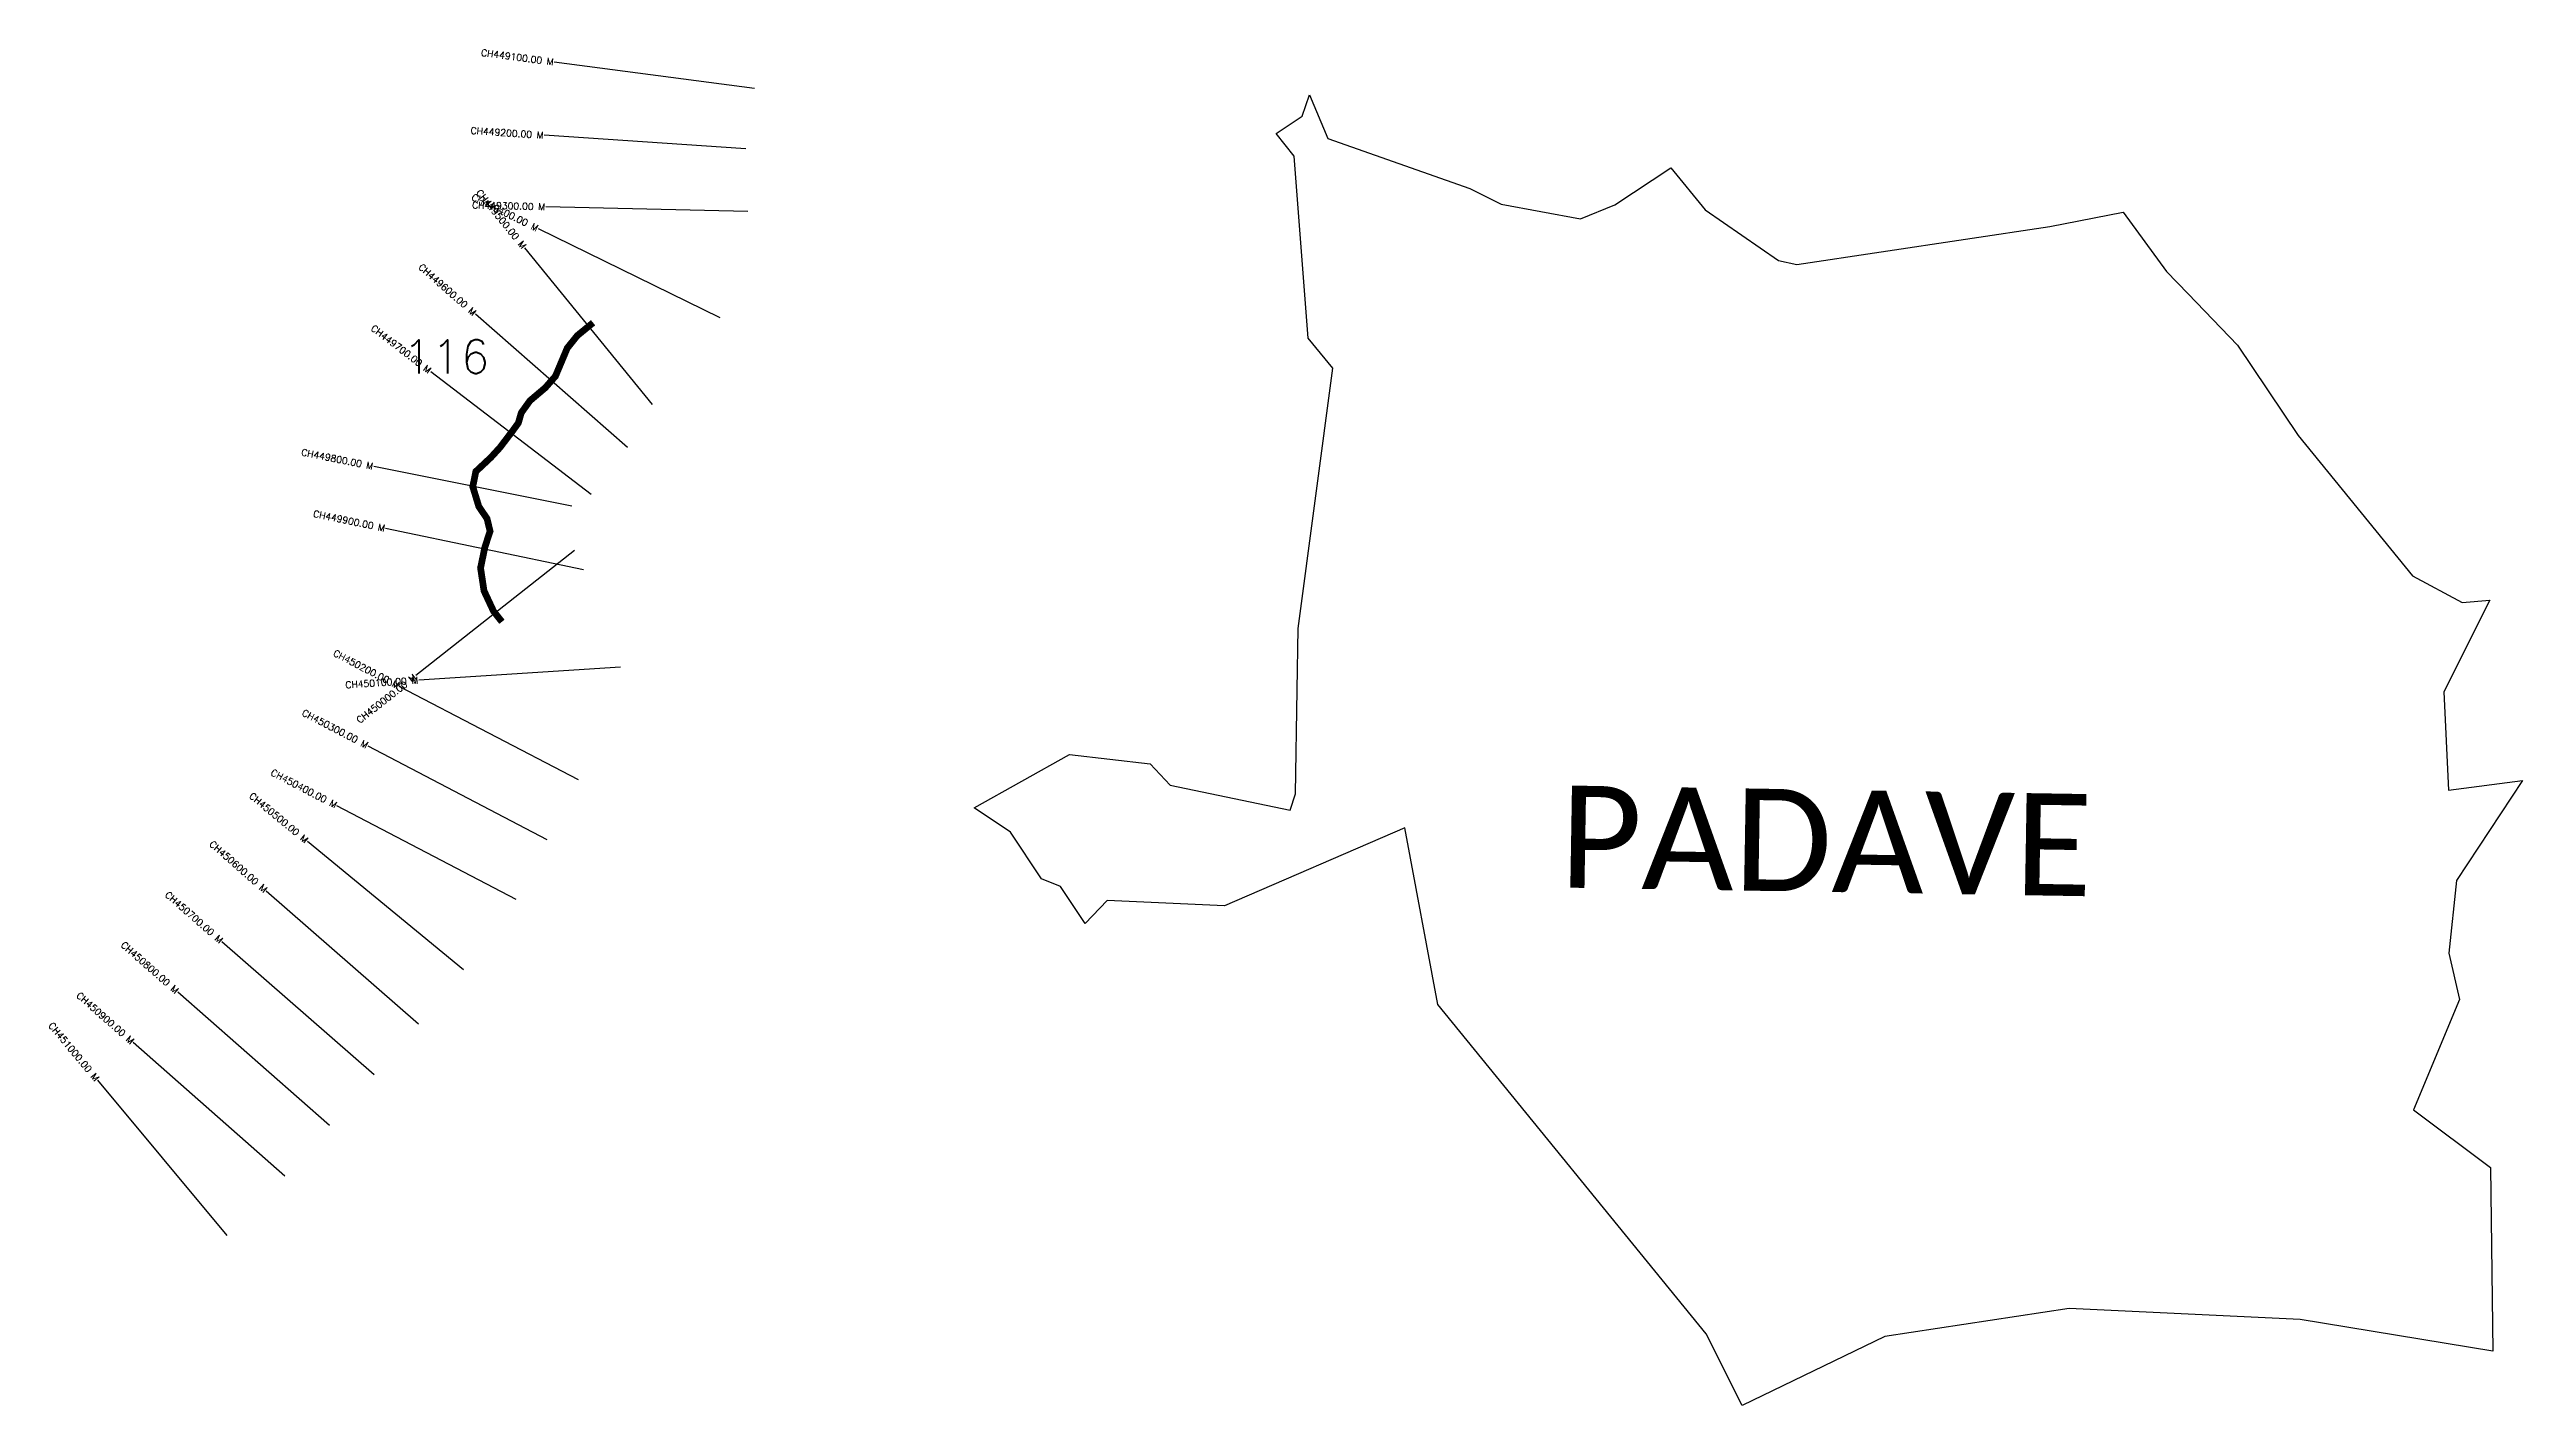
# Model space of a CAD drawing. Header units: metres. Extents: x 312255 to 315926, y 1912696 to 1914709.
import ezdxf
from ezdxf.enums import TextEntityAlignment as Align

# ---------------------------------------------------------------- set-up
doc = ezdxf.new("R2010")
doc.units = ezdxf.units.M
for name, color, linetype in [('CS', 134, 'Continuous'), ('CSMark', 6, 'Continuous'), ('UNPROTECTED', 10, 'Continuous'), ('VILLAGE NAME', 250, 'Continuous')]:
    doc.layers.add(name, color=color, linetype=linetype)
doc.styles.get("Standard").update_dxf_attribs({"font": 'simplex.shx'})

msp = doc.modelspace()

# ---------------------------------------------------------------- linework, layer by layer
at = {"color": 6, "flags": 128}
msp.add_lwpolyline([(314075.6, 1914584.7), (314114.3, 1914610), (314125.2, 1914641.8), (314152.3, 1914577.1), (314363.1, 1914503), (314409.5, 1914479.7), (314527.3, 1914457.7), (314578.3, 1914478.5), (314661.8, 1914533.3), (314712.6, 1914471), (314821.5, 1914395.7), (314848.6, 1914390.2), (315223.9, 1914446.4), (315332.8, 1914467.9), (315397.3, 1914379.6), (315429.2, 1914346.5), (315502.6, 1914270.4), (315592.7, 1914136), (315762.6, 1913927.8), (315836.3, 1913888), (315877.4, 1913891.7), (315809, 1913755.2), (315815.9, 1913609.3), (315925.7, 1913623.7), (315827.5, 1913475.3), (315816.3, 1913367.2), (315832, 1913298.7), (315763.8, 1913134.8), (315878.2, 1913049.2), (315881.7, 1912776.4), (315595.6, 1912823.3), (315252.9, 1912839.8), (314979.1, 1912798.2), (314767.5, 1912695.6), (314713.8, 1912802.3), (314315.9, 1913291.3), (314266.9, 1913553.4), (313998.9, 1913437.9), (313825.1, 1913445.8), (313792.3, 1913411.2), (313755.5, 1913466.5), (313727.6, 1913477.9), (313681.3, 1913547), (313627.7, 1913583.4), (313769, 1913662.2), (313888.8, 1913648.5), (313918.4, 1913616.7), (314096.6, 1913579.9), (314104.3, 1913603.8), (314107, 1913758.3), (314108.6, 1913849.5), (314160.1, 1914236), (314123.2, 1914280.4), (314102.5, 1914550.6), (314075.6, 1914584.7)], dxfattribs=at)
at = {"layer": 'CS'}
for p, q in [((313301.7, 1914651.2), (313004.3, 1914690.5)), ((313288.7, 1914561.9), (312989.3, 1914581.8)), ((313291.7, 1914468.7), (312991.8, 1914475.7)), ((313250.3, 1914310.9), (312980.8, 1914442.9)), ((313150.1, 1914181.9), (312960.7, 1914414.5)), ((313112.8, 1914118.4), (312887.3, 1914316.2)), ((313059.1, 1914048.4), (312820.9, 1914230.7)), ((313030.5, 1914030.9), (312736.4, 1914090)), ((313047.6, 1913936.8), (312753.9, 1913998)), ((313034.3, 1913965.1), (312798.6, 1913779.5)), ((313040.2, 1913624.6), (312774.2, 1913763.4)), ((313102.8, 1913791.9), (312803.4, 1913772.7)), ((312993.9, 1913535.9), (312728, 1913674.8)), ((312947.6, 1913447.3), (312681.7, 1913586.1)), ((312869.4, 1913342.4), (312637.9, 1913533.2)), ((312802.8, 1913262.1), (312576.9, 1913459.5)), ((312737, 1913186.8), (312511.1, 1913384.2)), ((312670.6, 1913111.3), (312445.5, 1913309.5)), ((312604.6, 1913036.2), (312379.4, 1913234.5)), ((312518.9, 1912948.3), (312326.7, 1913178.6))]:
    msp.add_line(p, q, dxfattribs=at)
at = {"layer": 'UNPROTECTED', "const_width": 10, "flags": 128}
msp.add_lwpolyline([(313061.9, 1914303.5), (313038.4, 1914284.3), (313023.6, 1914265.9), (313006, 1914224.1), (312990.8, 1914206.8), (312968.3, 1914187.8), (312955.4, 1914169.9), (312950.9, 1914154.5), (312942.1, 1914142.4), (312923.6, 1914118.1), (312910.3, 1914103.6), (312887.9, 1914082.6), (312883.3, 1914060.1), (312892.3, 1914030.6), (312904.5, 1914012.6), (312909, 1913993.9), (312901.3, 1913970.2), (312894.9, 1913939.4), (312900, 1913905.4), (312914.1, 1913875.2), (312926.6, 1913859.4)], dxfattribs=at)

# ---------------------------------------------------------------- texts
at = {"insert": (312779.5, 1914278.1), "char_height": 50, "attachment_point": 1}
msp.add_mtext_dynamic_manual_height_columns('116', width=70.183, gutter_width=1, heights=[0], dxfattribs=at)
at = {"layer": 'CSMark'}
for s, rotation, p in [('CH449100.00 M', 352.4652, (313003.3, 1914690.6)), ('CH449200.00 M', 356.2058, (312988.4, 1914581.8)), ('CH449400.00 M', 333.9109, (312979.9, 1914443.3)), ('CH449500.00 M', 309.1566, (312960, 1914415.3)), ('CH449300.00 M', 358.6718, (312990.8, 1914475.7)), ('CH449600.00 M', 318.7412, (312886.5, 1914316.8)), ('CH449700.00 M', 322.5785, (312820.1, 1914231.4)), ('CH449800.00 M', 348.6517, (312735.4, 1914090.2)), ('CH449900.00 M', 348.2308, (312752.9, 1913998.2)), ('CH450200.00 M', 332.4273, (312773.4, 1913763.9)), ('CH450100.00 M', 3.6707, (312802.4, 1913772.6)), ('CH450000.00 M', 38.2129, (312797.8, 1913778.9)), ('CH450300.00 M', 332.4273, (312727.1, 1913675.3)), ('CH450400.00 M', 332.4273, (312680.8, 1913586.6)), ('CH450500.00 M', 320.4908, (312637.2, 1913533.9)), ('CH450600.00 M', 318.8468, (312576.2, 1913460.2)), ('CH450700.00 M', 318.8468, (312510.4, 1913384.9)), ('CH450800.00 M', 318.6376, (312444.7, 1913310.2)), ('CH450900.00 M', 318.6376, (312378.6, 1913235.1)), ('CH451000.00 M', 309.8454, (312326, 1913179.4))]:
    msp.add_text(s, height=10, rotation=rotation, dxfattribs=at).set_placement(p, align=Align.MIDDLE_RIGHT)
at = {"layer": 'VILLAGE NAME', "insert": (314497.9, 1913616.5), "char_height": 151.655, "attachment_point": 1, "rotation": 359.0535}
msp.add_mtext_dynamic_manual_height_columns('{\\fCalibri|b0|i0|c0|p34;PADAVE}', width=861.063, gutter_width=758.3, heights=[0], dxfattribs=at)

doc.saveas('drawing.dxf')
